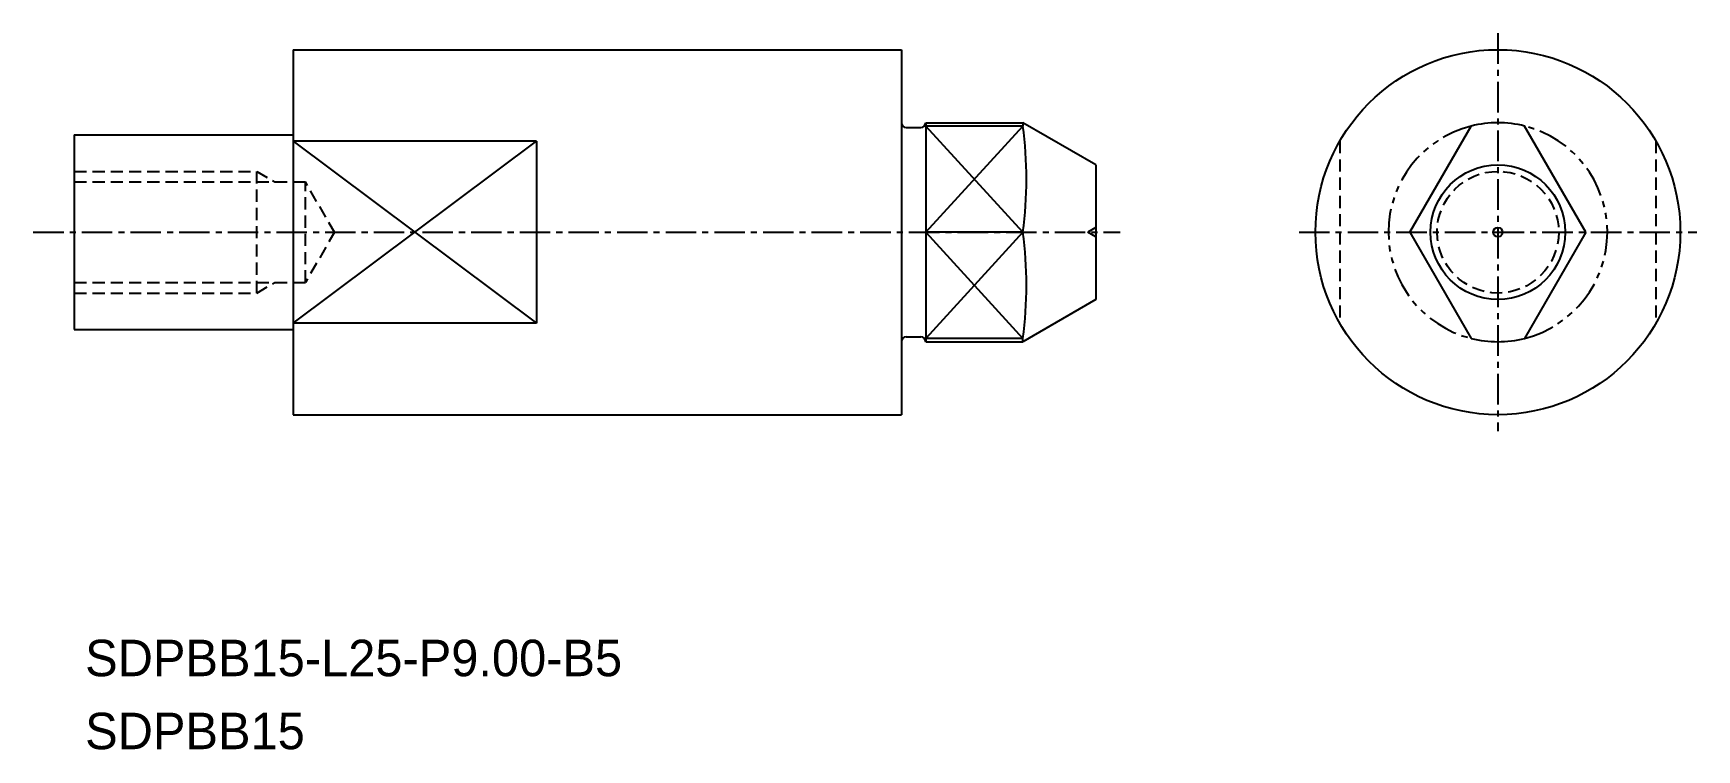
# Model space of a CAD drawing. Extents: x -1330.6 to -1262.2, y -590 to -560.5.
import ezdxf

# ---------------------------------------------------------------- set-up
doc = ezdxf.new("R2010")
doc.units = 0
for name, pattern in [('CENTER', [2, 1.25, -0.25, 0.25, -0.25]), ('DASHED', [0.75, 0.5, -0.25]), ('PHANTOM', [2.5, 1.25, -0.25, 0.25, -0.25, 0.25, -0.25])]:
    doc.linetypes.add(name, pattern=pattern)
doc.layers.get('0').update_dxf_attribs({"linetype": 'CONTINUOUS'})
doc.layers.add('CENTER', color=1, linetype='CENTER')

msp = doc.modelspace()

# ---------------------------------------------------------------- linework, layer by layer
for p, q in [((-1319.903, -561.198), (-1319.903, -576.198)), ((-1294.903, -561.198), (-1294.903, -576.198)), ((-1328.903, -564.698), (-1319.903, -564.698)), ((-1328.903, -564.698), (-1328.903, -572.698)), ((-1293.903, -564.198), (-1293.903, -573.198)), ((-1289.903, -564.334), (-1293.903, -564.334)), ((-1286.903, -565.93), (-1289.903, -564.198)), ((-1309.903, -564.956), (-1319.903, -564.956)), ((-1309.903, -564.956), (-1309.903, -572.439)), ((-1289.903, -568.698), (-1293.903, -568.698)), ((-1286.903, -571.465), (-1289.903, -573.198)), ((-1328.903, -572.698), (-1319.903, -572.698)), ((-1309.903, -572.439), (-1319.903, -572.439)), ((-1289.903, -573.061), (-1293.903, -573.061))]:
    msp.add_line(p, q)
at = {"color": 7, "linetype": 'CONTINUOUS'}
for p, q in [((-1319.903, -561.198), (-1294.903, -561.198)), ((-1294.903, -564.188), (-1294.903, -564.198)), ((-1294.703, -564.398), (-1294.103, -564.398)), ((-1293.903, -564.198), (-1293.903, -564.198)), ((-1293.903, -564.198), (-1289.903, -564.198)), ((-1273.999, -568.698), (-1271.479, -564.334)), ((-1266.76, -568.698), (-1269.279, -564.334)), ((-1273.999, -568.698), (-1271.479, -573.061)), ((-1266.76, -568.698), (-1269.279, -573.061)), ((-1294.703, -572.998), (-1294.103, -572.998)), ((-1294.903, -573.208), (-1294.903, -573.198)), ((-1293.903, -573.198), (-1289.903, -573.198)), ((-1293.903, -573.198), (-1293.903, -573.198)), ((-1319.903, -576.198), (-1294.903, -576.198))]:
    msp.add_line(p, q, dxfattribs=at)
at = {"color": 3}
for p, q in [((-1289.903, -568.698), (-1293.903, -564.334)), ((-1293.903, -568.698), (-1289.903, -564.334)), ((-1319.903, -564.956), (-1309.903, -572.439)), ((-1319.903, -572.439), (-1309.903, -564.956)), ((-1293.903, -568.698), (-1289.903, -573.061)), ((-1289.903, -568.698), (-1293.903, -573.061)), ((-1286.903, -568.506), (-1287.242, -568.698)), ((-1286.903, -568.89), (-1287.242, -568.698))]:
    msp.add_line(p, q, dxfattribs=at)
at = {"linetype": 'CONTINUOUS'}
for p, q in [((-1289.903, -564.198), (-1289.903, -564.334)), ((-1286.903, -565.93), (-1286.903, -571.465)), ((-1289.903, -573.198), (-1289.903, -573.061))]:
    msp.add_line(p, q, dxfattribs=at)
at = {"color": 3, "linetype": 'DASHED'}
for p, q in [((-1276.879, -564.956), (-1276.879, -572.439)), ((-1263.879, -564.956), (-1263.879, -572.439)), ((-1328.903, -566.198), (-1321.403, -566.198)), ((-1321.403, -566.198), (-1320.653, -566.631)), ((-1321.403, -571.198), (-1321.403, -566.198)), ((-1328.903, -566.631), (-1319.403, -566.631)), ((-1318.191, -568.731), (-1319.403, -566.631)), ((-1319.403, -570.765), (-1319.403, -566.631)), ((-1318.191, -568.665), (-1319.403, -570.765)), ((-1328.903, -570.765), (-1319.403, -570.765)), ((-1321.403, -571.198), (-1320.653, -570.765)), ((-1328.903, -571.198), (-1321.403, -571.198))]:
    msp.add_line(p, q, dxfattribs=at)
at = {"linetype": 'CONTINUOUS'}
msp.add_circle((-1270.379, -568.698), 7.5, dxfattribs=at)
for radius in [2.768, 0.192]:
    msp.add_circle((-1270.379, -568.698), radius)
at = {"color": 3, "linetype": 'DASHED'}
msp.add_circle((-1270.379, -568.698), 2.5, dxfattribs=at)
at = {"color": 7, "linetype": 'CONTINUOUS'}
for centre, start, end in [((-1294.703, -564.198), 180, 270), ((-1294.103, -564.198), 270, 0), ((-1294.703, -573.198), 90, 180), ((-1294.103, -573.198), 0, 90)]:
    msp.add_arc(centre, 0.2, start, end, dxfattribs=at)
for centre in [(-1306.551, -566.516), (-1306.551, -570.879)]:
    msp.add_arc(centre, 16.79, 352.53375, 7.46625)
at = {"color": 3, "linetype": 'PHANTOM'}
for start, end in [(104.149, 255.851), (284.149, 75.851)]:
    msp.add_arc((-1270.379, -568.698), 4.5, start, end, dxfattribs=at)
at = {"linetype": 'CONTINUOUS'}
for start, end in [(75.851, 104.149), (255.851, 284.149)]:
    msp.add_arc((-1270.379, -568.698), 4.5, start, end, dxfattribs=at)
at = {"layer": 'CENTER', "color": 1, "linetype": 'CENTER'}
for p, q in [((-1270.379, -560.523), (-1270.379, -576.873)), ((-1330.59, -568.698), (-1285.903, -568.698)), ((-1278.554, -568.698), (-1262.204, -568.698))]:
    msp.add_line(p, q, dxfattribs=at)

# ---------------------------------------------------------------- texts
for s, p in [('SDPBB15-L25-P9.00-B5', (-1328.458, -586.947)), ('SDPBB15', (-1328.458, -589.947))]:
    msp.add_text(s, height=1.5).set_placement(p)

doc.saveas('drawing.dxf')
